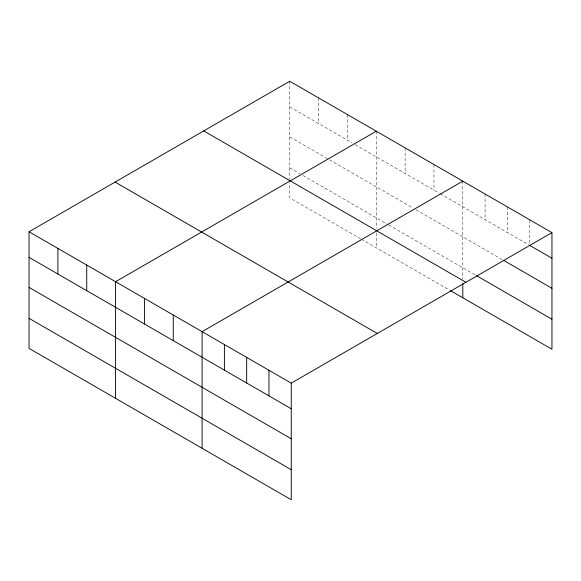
<?xml version="1.0" encoding="UTF-8"?>
<svg xmlns="http://www.w3.org/2000/svg" width="581" height="581" viewBox="0 0 581 581"><rect width="100%" height="100%" fill="white"/><g stroke="black" fill="none" stroke-linecap="round" stroke-linejoin="round"><path stroke-width="0.44" stroke-dasharray="2.9 2.18" d="M289.745 106.853L352.108 142.861M355.223 144.662L439.418 193.27M440.195 193.72L528.892 244.928M289.745 136.891L328.723 159.39M329.5 159.84L412.909 207.998M416.025 209.799L502.761 259.874M289.745 167.829L299.876 173.683M302.999 175.484L387.963 224.535M388.747 224.985L475.868 275.285M360.685 238.82L289.745 197.86L289.745 182.848M361.462 239.27L449.549 290.122M529.661 219.763L529.661 243.606M507.373 206.894L507.373 232.502M485.084 194.025L485.084 219.64M462.803 181.156L462.803 279.229M433.956 164.503L433.956 190.118M405.117 147.85L405.117 173.465M376.27 131.204L376.27 228.384M376.27 232.799L376.27 247.818M347.431 114.551L347.431 140.159M318.584 97.898L318.584 123.506M289.745 81.246L289.745 179.311"/><path stroke-width="0.87" d="M291.255 438.778L291.255 383.14L29.05 231.754L29.05 348.375L291.255 499.754L291.255 438.778L29.05 287.399M450.326 290.573L551.95 349.246L551.95 232.625L289.745 81.246L29.05 231.754M376.27 131.204L115.575 281.712L115.575 398.326M462.803 181.156L202.108 331.671L202.108 448.285M291.255 383.14L551.95 232.625M529.661 245.371L551.95 258.24M503.531 260.317L551.95 288.27M476.631 275.728L551.95 319.216M203.713 130.914L465.918 282.293M115.082 182.085L377.287 333.472M29.05 257.368L291.255 408.748M29.05 318.337L291.255 469.724M462.803 283.644L462.803 297.777M268.967 370.271L268.967 395.879M246.678 357.402L246.678 383.017M224.397 344.533L224.397 370.148M173.261 315.018L173.261 340.626M144.422 298.365L144.422 323.973M86.736 265.059L86.736 290.674M57.889 248.407L57.889 274.021"/></g></svg>
